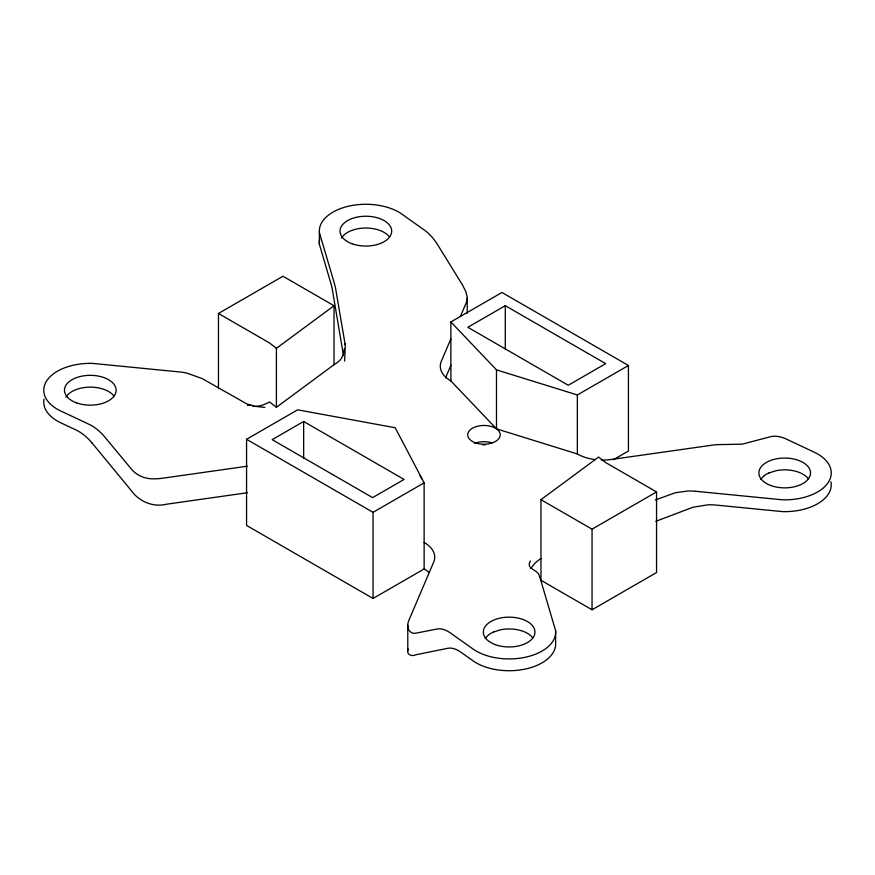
<?xml version="1.0" encoding="UTF-8"?>
<svg xmlns="http://www.w3.org/2000/svg" width="875" height="875" viewBox="0 0 875 875"><rect width="100%" height="100%" fill="white"/><g stroke="black" fill="none" stroke-linecap="round" stroke-linejoin="round"><path stroke-width="1.31" d="M530.37 560.995C525.317 569.734 538.595 569.144 539.547 576.625A54.009 7.394 84.4 0 1 540.903 580.759L555.625 630.7L555.625 642.502A46.55 26.873 0 0 1 526.291 668.839A46.55 26.873 0 0 1 473.67 661.259L461.016 652.28A36.433 18.78 64.8 0 0 447.759 648.309L415.898 654.762C411.622 656.994 405.869 654.369 408.089 649.02M344.509 348.688L343.109 355.163L340.605 359.494A36.116 20.858 0 0 1 334.031 364.7L276.402 407.302L269.533 401.942A36.116 20.858 0 0 1 260.509 405.737L254.953 406.448M344.63 361.058L345.275 345.209L335.453 287.58A54.009 7.405 84.4 0 0 334.097 282.45L319.375 232.498A46.55 26.873 0 0 1 348.709 206.161A46.55 26.873 0 0 1 401.33 213.741L424.583 230.234A36.433 18.78 64.8 0 1 437.773 244.945L462.547 285.075L465.839 291.692L467.184 297.15A36.116 20.847 0 0 1 466.167 302.936L460.359 316.575M450.855 338.887L441.339 361.211A36.116 20.847 0 0 0 450.877 380.931L496.486 428.848L577.358 453.961A36.116 20.847 0 0 0 595.186 459.583M445.572 377.814L450.866 365.378M530.698 568.509L534.395 563.872A36.116 20.858 0 0 1 540.969 558.655M485.133 638.356L488.644 634.823A25.78 14.066 -2.6 0 1 493.555 631.98M760.692 479.27L764.094 475.814M276.402 407.302L276.402 348.327L334.031 305.725L282.953 276.238L218.455 313.469L218.455 388.609M540.969 499.68L598.598 457.078L605.467 462.438L656.545 491.936L656.545 572.534L592.047 609.777L540.969 580.289L540.969 499.68L592.047 529.167L656.545 491.936M424.123 568.969L373.045 598.456L246.564 525.438L246.564 439.305L297.642 409.817L395.194 427.744L424.123 482.836L424.123 568.969A36.116 20.847 0 0 1 429.242 572.688M450.877 380.931L450.877 321.956L501.955 292.469L628.436 365.488L628.436 451.008L613.342 459.725M303.658 421.477L272.18 439.655L372.586 497.623L404.075 479.445L303.658 421.477L303.658 458.391M505.28 305.681L467.852 327.294L568.258 385.262L605.686 363.65L505.28 305.681L505.28 349.125M246.564 439.305L373.045 512.323L424.123 482.836M450.877 321.956L496.486 369.873L577.358 394.975L628.436 365.488M768.994 472.959L776.169 470.684A25.823 14.908 0 0 1 808.369 478.8M493.577 631.991L500.609 629.781A25.823 14.908 0 0 1 532.809 637.886M655.791 521.325L693 507.238L708.072 504.787A54.02 43.487 16.4 0 1 715.98 505.072L782.359 511.602A46.55 26.873 0 0 0 830.977 481.83M655.364 499.975L675.248 492.756L687.816 491.017A54.009 43.477 16.4 0 1 695.8 491.291M247.33 466.189L162.531 478.231A36.116 20.847 0 0 1 152.523 478.822C144.397 478.767 136.314 475.191 131.173 468.825L104.902 437.128A36.433 23.067 54.7 0 0 88.714 424.145L60.145 410.714A46.55 26.873 0 0 1 47.031 380.341A46.55 26.873 0 0 1 92.641 363.398L179.2 371.908A54.009 43.477 16.4 0 1 187.184 373.188L202.07 378.525L246.684 403.845L255.413 406.372L264.797 407.422M247.33 492.734L166.622 504.197C153.125 507.555 138.972 501.605 131.097 490.339L91.973 442.903M247.658 405.092L249.944 405.048M247.723 405.114L250.141 405.103M252.842 406.35L254.275 406.438M695.8 491.302L782.359 499.8A46.55 26.873 0 0 0 827.969 482.869A46.55 26.873 0 0 0 814.855 452.484L786.286 439.053A36.433 23.067 54.7 0 0 770.098 436.811L742.339 444.15L722.477 444.544A36.116 20.847 0 0 0 712.469 445.134L611.527 459.462A36.116 20.847 0 0 1 601.311 460.042M218.455 313.469L269.533 342.956L276.402 348.327M319.375 232.498L319.375 244.3L330.662 282.614A54.009 7.394 84.4 0 1 332.03 287.766L343.438 355.25M592.047 529.167L592.047 609.777M577.358 394.975L577.358 453.961M496.486 369.873L496.486 428.848M467.217 298.156L467.217 313.173M407.783 625.198L407.783 651.142M373.045 512.323L373.045 598.456M334.031 305.725L334.031 364.7M419.77 475.552A16.253 9.384 0 0 1 421.673 478.811M424.123 542.423A36.116 20.847 0 0 1 433.661 562.155L408.833 620.43A36.116 20.847 0 0 0 407.816 626.216C407.728 630.394 411.6 634.342 415.898 633.161L437.227 628.994A36.433 18.78 64.8 0 1 450.417 632.975L473.67 649.469A46.55 26.873 0 0 0 526.291 657.038A46.55 26.873 0 0 0 555.625 630.7M482.77 444.85A10.839 6.256 0 0 1 485.198 444.85M474.797 443.33A16.253 9.384 0 0 1 491.892 442.87M764.05 475.792A25.78 14.077 -2.5 0 1 768.95 472.938M91.973 442.903A36.433 23.067 54.7 0 0 75.698 429.822L60.145 422.516A46.55 26.873 0 0 1 44.013 399.164M65.92 397.119A25.823 14.908 0 0 1 89.338 387.144A25.823 14.908 0 0 1 113.969 396.08M319.375 244.3A46.55 26.873 0 0 1 319.703 239.466M341.491 238.022A25.823 14.908 0 0 1 364.897 228.047A25.823 14.908 0 0 1 389.528 236.983M345.111 344.017L344.553 344.509L345.111 344.017M475.213 442.75A16.253 9.384 0 0 0 500.216 435.28A16.253 9.384 0 0 0 476.514 426.508A16.253 9.384 0 0 0 475.213 442.75M770.962 485.581A25.823 14.908 0 0 0 810.502 473.517A25.823 14.908 0 0 0 772.636 459.78A25.823 14.908 0 0 0 770.962 485.581M495.392 644.678A25.823 14.908 0 0 0 534.942 632.614A25.823 14.908 0 0 0 497.066 618.877A25.823 14.908 0 0 0 495.392 644.678M76.562 402.872A25.823 14.908 0 0 0 116.102 390.797A25.823 14.908 0 0 0 78.236 377.059A25.823 14.908 0 0 0 76.562 402.872M352.122 243.775A25.823 14.908 0 0 0 391.672 231.7A25.823 14.908 0 0 0 353.795 217.963A25.823 14.908 0 0 0 352.122 243.775"/></g></svg>
